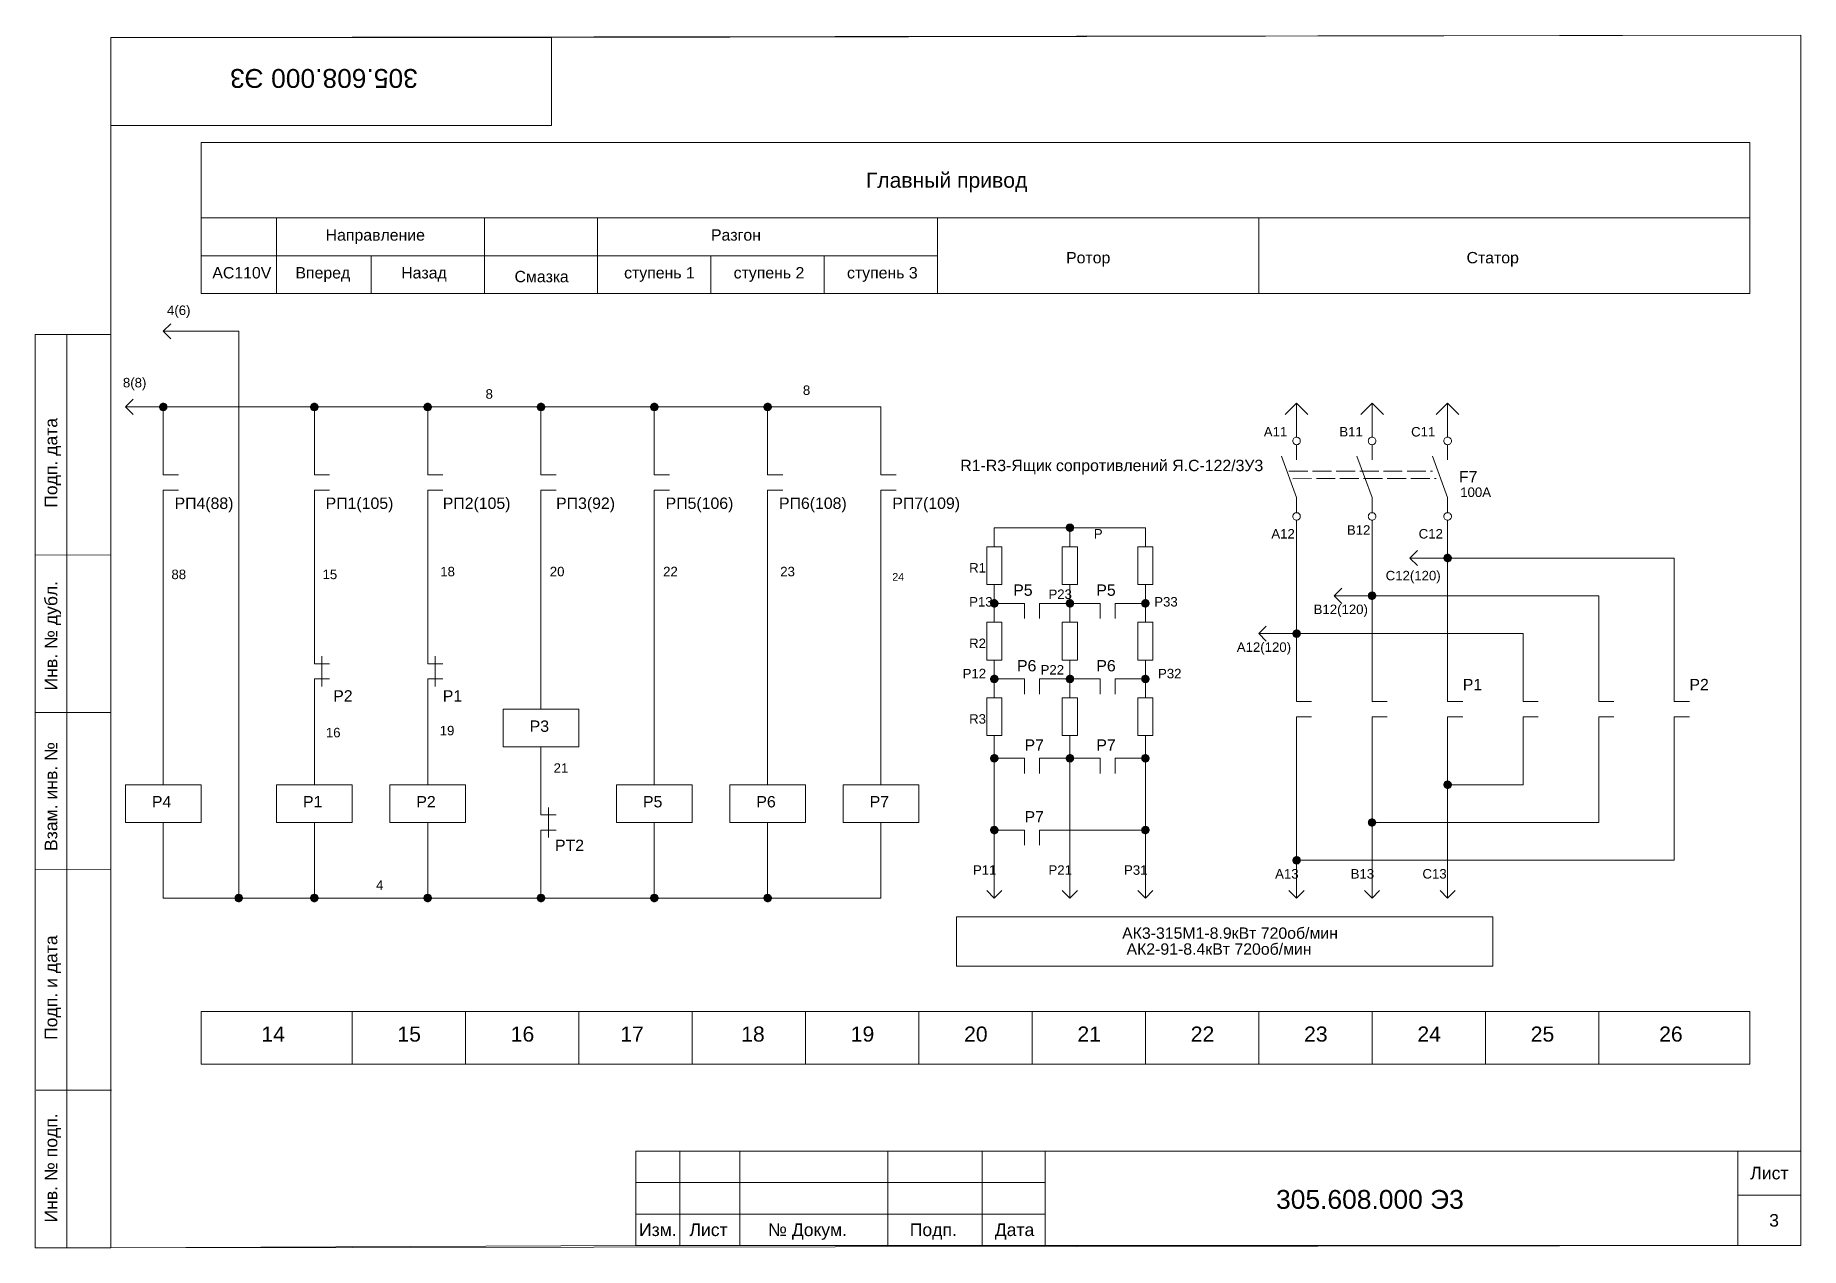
# Paper-space layout 'Лист4' of a CAD drawing. Header units: millimetres. Extents: x 3 to 283, y 5 to 197.
# The model-space entities are those that its viewports show. They can reach past a viewport. Long polylines and large blocks are cut down to what shows.
import ezdxf

# ---------------------------------------------------------------- set-up
doc = ezdxf.new("R2010")
doc.units = ezdxf.units.MM
doc.linetypes.add('ACAD_ISO02W100', pattern=[15, 12, -3])
doc.layers.get('0').update_dxf_attribs({"lineweight": 20})
doc.styles.get("Standard").update_dxf_attribs({"font": 'arial.ttf'})

msp = doc.modelspace()

# ---------------------------------------------------------------- hatches: boundary and pattern name
h = msp.add_hatch(color=256)
h.dxf.hatch_style = 1
h.paths.add_polyline_path([(2790.5, 1015, 1), (2789.5, 1015, 1)])
h = msp.add_hatch(color=256)
h.dxf.hatch_style = 1
h.paths.add_polyline_path([(2810.5, 1015, 1), (2809.5, 1015, 1)])
h = msp.add_hatch(color=256)
h.dxf.hatch_style = 1
h.paths.add_polyline_path([(2825.5, 1015, 1), (2824.5, 1015, 1)])
h = msp.add_hatch(color=256)
h.dxf.hatch_style = 1
h.paths.add_polyline_path([(2840.5, 1015, 1), (2839.5, 1015, 1)])
h = msp.add_hatch(color=256)
h.dxf.hatch_style = 1
h.paths.add_polyline_path([(2855.5, 1015, 1), (2854.5, 1015, 1)])
h = msp.add_hatch(color=256)
h.dxf.hatch_style = 1
h.paths.add_polyline_path([(2870.5, 1015, 1), (2869.5, 1015, 1)])
h = msp.add_hatch(color=256)
h.dxf.hatch_style = 1
h.paths.add_polyline_path([(2909.5, 999, 1), (2910.5, 999, 1)])
h = msp.add_hatch(color=256)
h.dxf.hatch_style = 1
h.paths.add_polyline_path([(2960.5, 995, 1), (2959.5, 995, 1)])
h = msp.add_hatch(color=256)
h.dxf.hatch_style = 1
h.paths.add_polyline_path([(2900.5, 989, 1), (2899.5, 989, 1)])
h = msp.add_hatch(color=256)
h.dxf.hatch_style = 1
h.paths.add_polyline_path([(2910.5, 989, 1), (2909.5, 989, 1)])
h = msp.add_hatch(color=256)
h.dxf.hatch_style = 1
h.paths.add_polyline_path([(2920.5, 989, 1), (2919.5, 989, 1)])
h = msp.add_hatch(color=256)
h.dxf.hatch_style = 1
h.paths.add_polyline_path([(2950.5, 990, 1), (2949.5, 990, 1)])
h = msp.add_hatch(color=256)
h.dxf.hatch_style = 1
h.paths.add_polyline_path([(2940.5, 985, 1), (2939.5, 985, 1)])
h = msp.add_hatch(color=256)
h.dxf.hatch_style = 1
h.paths.add_polyline_path([(2900.5, 979, 1), (2899.5, 979, 1)])
h = msp.add_hatch(color=256)
h.dxf.hatch_style = 1
h.paths.add_polyline_path([(2910.5, 979, 1), (2909.5, 979, 1)])
h = msp.add_hatch(color=256)
h.dxf.hatch_style = 1
h.paths.add_polyline_path([(2920.5, 979, 1), (2919.5, 979, 1)])
h = msp.add_hatch(color=256)
h.dxf.hatch_style = 1
h.paths.add_polyline_path([(2900.5, 968.5, 1), (2899.5, 968.5, 1)])
h = msp.add_hatch(color=256)
h.dxf.hatch_style = 1
h.paths.add_polyline_path([(2910.5, 968.5, 1), (2909.5, 968.5, 1)])
h = msp.add_hatch(color=256)
h.dxf.hatch_style = 1
h.paths.add_polyline_path([(2920.5, 968.5, 1), (2919.5, 968.5, 1)])
h = msp.add_hatch(color=256)
h.dxf.hatch_style = 1
h.paths.add_polyline_path([(2960.5, 965, 1), (2959.5, 965, 1)])
h = msp.add_hatch(color=256)
h.dxf.hatch_style = 1
h.paths.add_polyline_path([(2950.5, 960, 1), (2949.5, 960, 1)])
h = msp.add_hatch(color=256)
h.dxf.hatch_style = 1
h.paths.add_polyline_path([(2900.5, 959, 1), (2899.5, 959, 1)])
h = msp.add_hatch(color=256)
h.dxf.hatch_style = 1
h.paths.add_polyline_path([(2920.5, 959, 1), (2919.5, 959, 1)])
h = msp.add_hatch(color=256)
h.dxf.hatch_style = 1
h.paths.add_polyline_path([(2940.5, 955, 1), (2939.5, 955, 1)])
h = msp.add_hatch(color=256)
h.dxf.hatch_style = 1
h.paths.add_polyline_path([(2800.5, 950, 1), (2799.5, 950, 1)])
h = msp.add_hatch(color=256)
h.dxf.hatch_style = 1
h.paths.add_polyline_path([(2810.5, 950, 1), (2809.5, 950, 1)])
h = msp.add_hatch(color=256)
h.dxf.hatch_style = 1
h.paths.add_polyline_path([(2825.5, 950, 1), (2824.5, 950, 1)])
h = msp.add_hatch(color=256)
h.dxf.hatch_style = 1
h.paths.add_polyline_path([(2840.5, 950, 1), (2839.5, 950, 1)])
h = msp.add_hatch(color=256)
h.dxf.hatch_style = 1
h.paths.add_polyline_path([(2855.5, 950, 1), (2854.5, 950, 1)])
h = msp.add_hatch(color=256)
h.dxf.hatch_style = 1
h.paths.add_polyline_path([(2870.5, 950, 1), (2869.5, 950, 1)])

# ---------------------------------------------------------------- linework, layer by layer
for p, q in [((2795, 1040), (3000, 1040)), ((2805, 1030), (2805, 1040)), ((2832.5, 1030), (2832.5, 1040)), ((2847.5, 1030), (2847.5, 1040)), ((2892.5, 1040), (2892.5, 1030)), ((2935, 1040), (2935, 1030)), ((2795, 1035), (2892.5, 1035)), ((2817.5, 1030), (2817.5, 1035)), ((2862.5, 1030), (2862.5, 1035)), ((2877.5, 1030), (2877.5, 1035)), ((2791, 1026), (2790, 1025)), ((2800, 1025), (2790, 1025)), ((2790, 1025), (2791, 1024)), ((2800, 1010), (2800, 1025)), ((2786, 1016), (2785, 1015)), ((2785, 1015), (2885, 1015)), ((2785, 1015), (2786, 1014)), ((2790, 1010), (2790, 1015)), ((2810, 1010), (2810, 1015)), ((2825, 1010), (2825, 1015)), ((2840, 1010), (2840, 1015)), ((2855, 1010), (2855, 1015)), ((2870, 1010), (2870, 1015)), ((2885, 1010), (2885, 1015)), ((2938.5, 1014), (2940, 1015.5)), ((2940, 1015.5), (2941.5, 1014)), ((2940, 1011), (2940, 1015.5)), ((2948.5, 1014), (2950, 1015.5)), ((2950, 1015.5), (2951.5, 1014)), ((2950, 1015.5), (2950, 1011)), ((2958.5, 1014), (2960, 1015.5)), ((2960, 1015.5), (2961.5, 1014)), ((2960, 1015.5), (2960, 1011)), ((2790, 1010), (2790, 1006)), ((2800, 1010), (2800, 975)), ((2810, 1010), (2810, 1006)), ((2825, 1010), (2825, 1006)), ((2840, 1010), (2840, 1006)), ((2855, 1010), (2855, 1006)), ((2870, 1010), (2870, 1006)), ((2885, 1010), (2885, 1006)), ((2940, 1010), (2940, 1008)), ((2950, 1010), (2950, 1008)), ((2960, 1010), (2960, 1008)), ((2940, 1003), (2938, 1008.5)), ((2950, 1003), (2948, 1008.5)), ((2960, 1003), (2958, 1008.5)), ((2790, 1006), (2792, 1006)), ((2810, 1006), (2812, 1006)), ((2825, 1006), (2827, 1006)), ((2840, 1006), (2842, 1006)), ((2855, 1006), (2857, 1006)), ((2870, 1006), (2872, 1006)), ((2885, 1006), (2887, 1006)), ((2792, 1004), (2790, 1004)), ((2790, 1004), (2790, 1000)), ((2812, 1004), (2810, 1004)), ((2810, 1004), (2810, 1000)), ((2827, 1004), (2825, 1004)), ((2825, 1004), (2825, 1000)), ((2842, 1004), (2840, 1004)), ((2840, 1004), (2840, 1000)), ((2857, 1004), (2855, 1004)), ((2855, 1004), (2855, 1000)), ((2872, 1004), (2870, 1004)), ((2870, 1004), (2870, 1000)), ((2887, 1004), (2885, 1004)), ((2885, 1004), (2885, 1000)), ((2940, 1003), (2940, 1001)), ((2950, 1003), (2950, 1001)), ((2960, 1003), (2960, 1001)), ((2790, 1000), (2790, 965)), ((2810, 1000), (2810, 985)), ((2825, 1000), (2825, 985)), ((2840, 1000), (2840, 975)), ((2855, 965), (2855, 1000)), ((2870, 965), (2870, 1000)), ((2885, 965), (2885, 1000)), ((2920, 999), (2900, 999)), ((2900, 999), (2900, 996.5)), ((2910, 996.5), (2910, 999)), ((2920, 996.5), (2920, 999)), ((2940, 995), (2940, 1000)), ((2950, 995), (2950, 1000)), ((2960, 995), (2960, 1000)), ((2956, 996), (2955, 995)), ((2940, 995), (2940, 980)), ((2950, 995), (2950, 980)), ((2955, 995), (2960, 995)), ((2955, 995), (2956, 994)), ((2960, 995), (2990, 995)), ((2960, 995), (2960, 980)), ((2990, 995), (2990, 980)), ((2900, 991.5), (2900, 986.5)), ((2910, 991.5), (2910, 986.5)), ((2920, 991.5), (2920, 986.5)), ((2946, 991), (2945, 990)), ((2900, 989), (2904, 989)), ((2904, 989), (2904, 987)), ((2910, 989), (2906, 989)), ((2906, 989), (2906, 988)), ((2910, 989), (2914, 989)), ((2914, 989), (2914, 987)), ((2920, 989), (2916, 989)), ((2916, 989), (2916, 988)), ((2945, 990), (2950, 990)), ((2945, 990), (2946, 989)), ((2950, 990), (2980, 990)), ((2980, 990), (2980, 980)), ((2906, 988), (2906, 987)), ((2916, 988), (2916, 987)), ((2810, 985), (2810, 981)), ((2825, 985), (2825, 981)), ((2936, 986), (2935, 985)), ((2935, 985), (2940, 985)), ((2935, 985), (2936, 984)), ((2940, 985), (2970, 985)), ((2970, 985), (2970, 980)), ((2811, 982), (2811, 978)), ((2826, 982), (2826, 978)), ((2900, 981.5), (2900, 976.5)), ((2910, 981.5), (2910, 976.5)), ((2920, 981.5), (2920, 976.5)), ((2810, 981), (2812, 981)), ((2825, 981), (2827, 981)), ((2940, 980), (2940, 976)), ((2950, 980), (2950, 976)), ((2960, 980), (2960, 976)), ((2970, 980), (2970, 976)), ((2980, 980), (2980, 976)), ((2990, 980), (2990, 976)), ((2812, 979), (2810, 979)), ((2810, 979), (2810, 975)), ((2827, 979), (2825, 979)), ((2825, 979), (2825, 975)), ((2900, 979), (2904, 979)), ((2904, 979), (2904, 977)), ((2910, 979), (2906, 979)), ((2906, 979), (2906, 978)), ((2906, 978), (2906, 977)), ((2910, 979), (2914, 979)), ((2914, 979), (2914, 977)), ((2920, 979), (2916, 979)), ((2916, 979), (2916, 978)), ((2916, 978), (2916, 977)), ((2800, 975), (2800, 950)), ((2810, 975), (2810, 965)), ((2825, 975), (2825, 965)), ((2940, 976), (2942, 976)), ((2950, 976), (2952, 976)), ((2960, 976), (2962, 976)), ((2970, 976), (2972, 976)), ((2980, 976), (2982, 976)), ((2990, 976), (2992, 976)), ((2940, 970), (2940, 974)), ((2940, 974), (2942, 974)), ((2950, 970), (2950, 974)), ((2950, 974), (2952, 974)), ((2960, 970), (2960, 974)), ((2960, 974), (2962, 974)), ((2970, 970), (2970, 974)), ((2970, 974), (2972, 974)), ((2980, 970), (2980, 974)), ((2980, 974), (2982, 974)), ((2990, 970), (2990, 974)), ((2990, 974), (2992, 974)), ((2840, 970), (2840, 965)), ((2900, 950), (2900, 971.5)), ((2910, 950), (2910, 971.5)), ((2920, 950), (2920, 971.5)), ((2940, 970), (2940, 950)), ((2950, 970), (2950, 950)), ((2960, 970), (2960, 950)), ((2970, 970), (2970, 965)), ((2980, 970), (2980, 960)), ((2990, 970), (2990, 955)), ((2900, 968.5), (2904, 968.5)), ((2904, 968.5), (2904, 966.5)), ((2910, 968.5), (2906, 968.5)), ((2906, 968.5), (2906, 967.5)), ((2906, 967.5), (2906, 966.5)), ((2910, 968.5), (2914, 968.5)), ((2914, 968.5), (2914, 966.5)), ((2920, 968.5), (2916, 968.5)), ((2916, 968.5), (2916, 967.5)), ((2916, 967.5), (2916, 966.5)), ((2840, 965), (2840, 961)), ((2970, 965), (2960, 965)), ((2840, 961), (2842, 961)), ((2841, 962), (2841, 958)), ((2790, 960), (2790, 950)), ((2810, 960), (2810, 950)), ((2825, 960), (2825, 950)), ((2842, 959), (2840, 959)), ((2840, 959), (2840, 955)), ((2855, 960), (2855, 950)), ((2870, 960), (2870, 950)), ((2885, 960), (2885, 950)), ((2900, 959), (2904, 959)), ((2904, 959), (2904, 957)), ((2910, 959), (2906, 959)), ((2906, 959), (2906, 958)), ((2906, 958), (2906, 957)), ((2910, 959), (2920, 959)), ((2980, 960), (2950, 960)), ((2840, 950), (2840, 955)), ((2990, 955), (2940, 955)), ((2899, 951), (2900, 950)), ((2900, 950), (2901, 951)), ((2909, 951), (2910, 950)), ((2910, 950), (2911, 951)), ((2919, 951), (2920, 950)), ((2920, 950), (2921, 951)), ((2939, 951), (2940, 950)), ((2940, 950), (2941, 951)), ((2949, 951), (2950, 950)), ((2950, 950), (2951, 951)), ((2959, 951), (2960, 950)), ((2960, 950), (2961, 951)), ((2885, 950), (2790, 950)), ((2815, 935), (2815, 928)), ((2830, 935), (2830, 928)), ((2845, 935), (2845, 928)), ((2860, 935), (2860, 928)), ((2875, 935), (2875, 928)), ((2890, 935), (2890, 928)), ((2905, 935), (2905, 928)), ((2920, 935), (2920, 928)), ((2935, 935), (2935, 928)), ((2950, 935), (2950, 928)), ((2965, 935), (2965, 928)), ((2980, 935), (2980, 928))]:
    msp.add_line(p, q)
at = {"linetype": 'ACAD_ISO02W100', "ltscale": 0.3}
for p, q in [((2939, 1006.5), (2958, 1006.5)), ((2939.5, 1005.5), (2958.5, 1005.528))]:
    msp.add_line(p, q, dxfattribs=at)
for points in [[(3000, 1030), (2795, 1030), (2795, 1050), (3000, 1050)], [(2901, 991.5), (2899, 991.5), (2899, 996.5), (2901, 996.5)], [(2911, 991.5), (2909, 991.5), (2909, 996.5), (2911, 996.5)], [(2921, 991.5), (2919, 991.5), (2919, 996.5), (2921, 996.5)], [(2901, 981.5), (2899, 981.5), (2899, 986.5), (2901, 986.5)], [(2911, 981.5), (2909, 981.5), (2909, 986.5), (2911, 986.5)], [(2921, 981.5), (2919, 981.5), (2919, 986.5), (2921, 986.5)], [(2835, 975), (2845, 975), (2845, 970), (2835, 970)], [(2901, 971.5), (2899, 971.5), (2899, 976.5), (2901, 976.5)], [(2911, 971.5), (2909, 971.5), (2909, 976.5), (2911, 976.5)], [(2921, 971.5), (2919, 971.5), (2919, 976.5), (2921, 976.5)], [(2785, 965), (2795, 965), (2795, 960), (2785, 960)], [(2805, 965), (2815, 965), (2815, 960), (2805, 960)], [(2820, 965), (2830, 965), (2830, 960), (2820, 960)], [(2850, 965), (2860, 965), (2860, 960), (2850, 960)], [(2865, 965), (2875, 965), (2875, 960), (2865, 960)], [(2880, 965), (2890, 965), (2890, 960), (2880, 960)], [(2895, 947.5), (2966, 947.5), (2966, 941), (2895, 941)], [(3000, 928), (2795, 928), (2795, 935), (3000, 935)]]:
    msp.add_lwpolyline(points, close=True)
for centre in [(2790, 1015), (2810, 1015), (2825, 1015), (2840, 1015), (2855, 1015), (2870, 1015), (2940, 1010.5), (2950, 1010.5), (2960, 1010.5), (2940, 1000.5), (2950, 1000.5), (2960, 1000.5), (2910, 999), (2960, 995), (2900, 989), (2910, 989), (2920, 989), (2950, 990), (2940, 985), (2900, 979), (2910, 979), (2920, 979), (2900, 968.5), (2910, 968.5), (2920, 968.5), (2960, 965), (2950, 960), (2900, 959), (2920, 959), (2940, 955), (2800, 950), (2810, 950), (2825, 950), (2840, 950), (2855, 950), (2870, 950)]:
    msp.add_circle(centre, 0.5)

# ---------------------------------------------------------------- texts
for s, height, p in [('Главный привод', 2, (2883, 1044)), ('Направление', 1.5, (2811.5, 1037)), ('Разгон', 1.5, (2862.5, 1037)), ('Ротор', 1.5, (2909.5, 1034)), ('Статор', 1.5, (2962.5, 1034)), ('AC110V', 1.5, (2796.5, 1032)), ('Вперед', 1.5, (2807.5, 1032)), ('Назад', 1.5, (2821.5, 1032)), ('Смазка', 1.5, (2836.5, 1031.5)), ('ступень 1', 1.5, (2851, 1032)), ('ступень 2', 1.5, (2865.5, 1032)), ('ступень 3', 1.5, (2880.5, 1032)), ('4(6)', 1.25, (2790.499, 1027.161)), ('8(8)', 1.25, (2784.665, 1017.582)), ('8', 1.25, (2832.665, 1016.082)), ('8', 1.25, (2874.665, 1016.582)), ('A11', 1.25, (2935.665, 1011.082)), ('B11', 1.25, (2945.665, 1011.082)), ('C11', 1.25, (2955.165, 1011.082)), ('R1-R3-Ящик сопротивлений Я.С-122/3У3', 1.5, (2895.5, 1006.5)), ('F7', 1.5, (2961.5, 1005)), ('PП4(88)', 1.5, (2791.5, 1001.5)), ('PП1(105)', 1.5, (2811.5, 1001.5)), ('PП2(105)', 1.5, (2827, 1001.5)), ('PП3(92)', 1.5, (2842, 1001.5)), ('РП5(106)', 1.5, (2856.5, 1001.5)), ('РП6(108)', 1.5, (2871.5, 1001.5)), ('РП7(109)', 1.5, (2886.5, 1001.5)), ('100А', 1.25, (2961.665, 1003.082)), ('P', 1.25, (2913.165, 997.582)), ('A12', 1.25, (2936.665, 997.582)), ('B12', 1.25, (2946.665, 998.082)), ('C12', 1.25, (2956.165, 997.582)), ('88', 1.25, (2791.084, 992.207)), ('15', 1.25, (2811.084, 992.207)), ('18', 1.25, (2826.665, 992.582)), ('20', 1.25, (2841.165, 992.582)), ('22', 1.25, (2856.165, 992.582)), ('23', 1.25, (2871.665, 992.582)), ('R1', 1.25, (2896.665, 993.082)), ('C12(120)', 1.25, (2951.799, 992.046)), ('24', 1, (2886.5, 992)), ('P5', 1.5, (2902.5, 990)), ('Р23', 1.25, (2907.165, 989.582)), ('P5', 1.5, (2913.5, 990)), ('Р13', 1.25, (2896.665, 988.582)), ('Р33', 1.25, (2921.165, 988.582)), ('B12(120)', 1.25, (2942.265, 987.582)), ('R2', 1.25, (2896.665, 983.082)), ('A12(120)', 1.25, (2932.093, 982.582)), ('P6', 1.5, (2903, 980)), ('P6', 1.5, (2913.5, 980)), ('Р12', 1.25, (2895.802, 979.082)), ('Р22', 1.25, (2906.124, 979.582)), ('Р32', 1.25, (2921.665, 979.082)), ('P2', 1.5, (2812.5, 976)), ('P1', 1.5, (2827, 976)), ('P1', 1.5, (2962, 977.5)), ('P2', 1.5, (2992, 977.5)), ('16', 1.25, (2811.524, 971.274)), ('19', 1.25, (2826.593, 971.534)), ('P3', 1.5, (2838.5, 972)), ('R3', 1.25, (2896.665, 973.082)), ('P7', 1.5, (2904, 969.5)), ('P7', 1.5, (2913.5, 969.5)), ('21', 1.25, (2841.665, 966.582)), ('P4', 1.5, (2788.5, 962)), ('P1', 1.5, (2808.5, 962)), ('P2', 1.5, (2823.5, 962)), ('P5', 1.5, (2853.5, 962)), ('P6', 1.5, (2868.5, 962)), ('P7', 1.5, (2883.5, 962)), ('P7', 1.5, (2904, 960)), ('PT2', 1.5, (2841.852, 956.223)), ('Р11', 1.25, (2897.165, 953.082)), ('Р21', 1.25, (2907.165, 953.082)), ('Р31', 1.25, (2917.165, 953.082)), ('A13', 1.25, (2937.165, 952.582)), ('B13', 1.25, (2947.165, 952.582)), ('C13', 1.25, (2956.665, 952.582)), ('4', 1.25, (2818.165, 951.082)), ('АК3-315М1-8.9кВт 720об/мин', 1.5, (2916.914, 944.606)), ('АК2-91-8.4кВт 720об/мин', 1.5, (2917.5, 942.5)), ('14', 2, (2803, 931)), ('15', 2, (2821, 931)), ('16', 2, (2836, 931)), ('17', 2, (2850.5, 931)), ('18', 2, (2866.5, 931)), ('19', 2, (2881, 931)), ('20', 2, (2896, 931)), ('21', 2, (2911, 931)), ('22', 2, (2926, 931)), ('23', 2, (2941, 931)), ('24', 2, (2956, 931)), ('25', 2, (2971, 931)), ('26', 2, (2988, 931))]:
    msp.add_text(s, height=height).set_placement(p)

psp = doc.layouts.new('Лист4')

# ---------------------------------------------------------------- linework, layer by layer
for p, q in [((2.99, 149.65), (14.99, 149.65)), ((2.99, 4.65), (2.99, 149.65)), ((7.99, 4.65), (7.99, 149.65)), ((14.99, 114.65), (2.99, 114.68)), ((14.99, 89.65), (2.99, 89.63)), ((14.99, 64.65), (2.99, 64.69)), ((15.12, 29.65), (3.12, 29.65)), ((15.12, 29.65), (3.12, 29.65)), ((14.79, 29.65), (3.12, 29.65)), ((105.38, 20), (105.38, 5)), ((114.88, 20), (114.88, 5)), ((138.38, 20), (138.38, 5)), ((153.38, 20), (153.38, 5)), ((273.38, 20), (273.38, 5)), ((98.38, 15), (163.38, 15)), ((273.38, 13), (283.38, 13)), ((98.38, 10), (163.38, 10)), ((14.99, 4.65), (2.99, 4.65))]:
    psp.add_line(p, q)
for points in [[(14.99, 4.65), (283.38, 5), (283.38, 197.19), (14.99, 196.84)], [(14.99, 4.65), (14.99, 182.84), (84.99, 182.84), (84.99, 196.84), (283.38, 197.19), (283.38, 20), (98.38, 20), (98.38, 5), (14.99, 4.65)], [(14.99, 196.84), (84.99, 196.84), (84.99, 182.84), (14.99, 182.84)], [(98.38, 5), (98.38, 20), (283.38, 20), (283.38, 5)], [(98.38, 20), (163.38, 20), (163.38, 5), (98.38, 5)]]:
    psp.add_lwpolyline(points, close=True)

# ---------------------------------------------------------------- texts
for s, height, rotation, p in [('305.608.000 Э3', 3, 180, (63.75, 191.84)), ('Подп. дата', 2, 90, (6.49, 122.15)), ('Инв. № дубл.', 2, 90, (6.49, 93.15)), ('Взам. инв. №', 2, 90, (6.49, 67.65)), ('Подп. и дата', 2, 90, (6.49, 37.65)), ('Инв. № подп.', 2, 90, (6.49, 8.65))]:
    psp.add_text(s, height=height, rotation=rotation).set_placement(p)
for s, height, p in [('Лист', 2, (275.38, 15.5)), ('305.608.000 Э3', 3, (200.06, 10.82)), ('Изм.', 2, (98.88, 6.5)), ('Лист', 2, (106.88, 6.5)), ('№ Докум.', 2, (119.38, 6.5)), ('Подп.', 2, (141.88, 6.5)), ('Дата', 2, (155.38, 6.5)), ('3', 2, (278.38, 8))]:
    psp.add_text(s, height=height).set_placement(p)

# ---------------------------------------------------------------- viewports
at = {"layer": '0'}
vp = psp.add_viewport(center=(149.19, 100.92), size=(268.39, 192.5347), view_center_point=(2894.899, 983.951), view_height=160.44562, dxfattribs=at)
vp.dxf.flags = 0x10000  # cut along an outline
vp.dxf.clipping_boundary_handle = psp.add_lwpolyline([(14.99, 4.65), (14.99, 182.84), (84.99, 182.84), (84.99, 196.84), (283.38, 197.19), (283.38, 20), (98.38, 20), (98.38, 5), (14.99, 4.65)], format="xyb", close=True, dxfattribs={"invisible": 1}).dxf.handle

doc.saveas('drawing.dxf')
